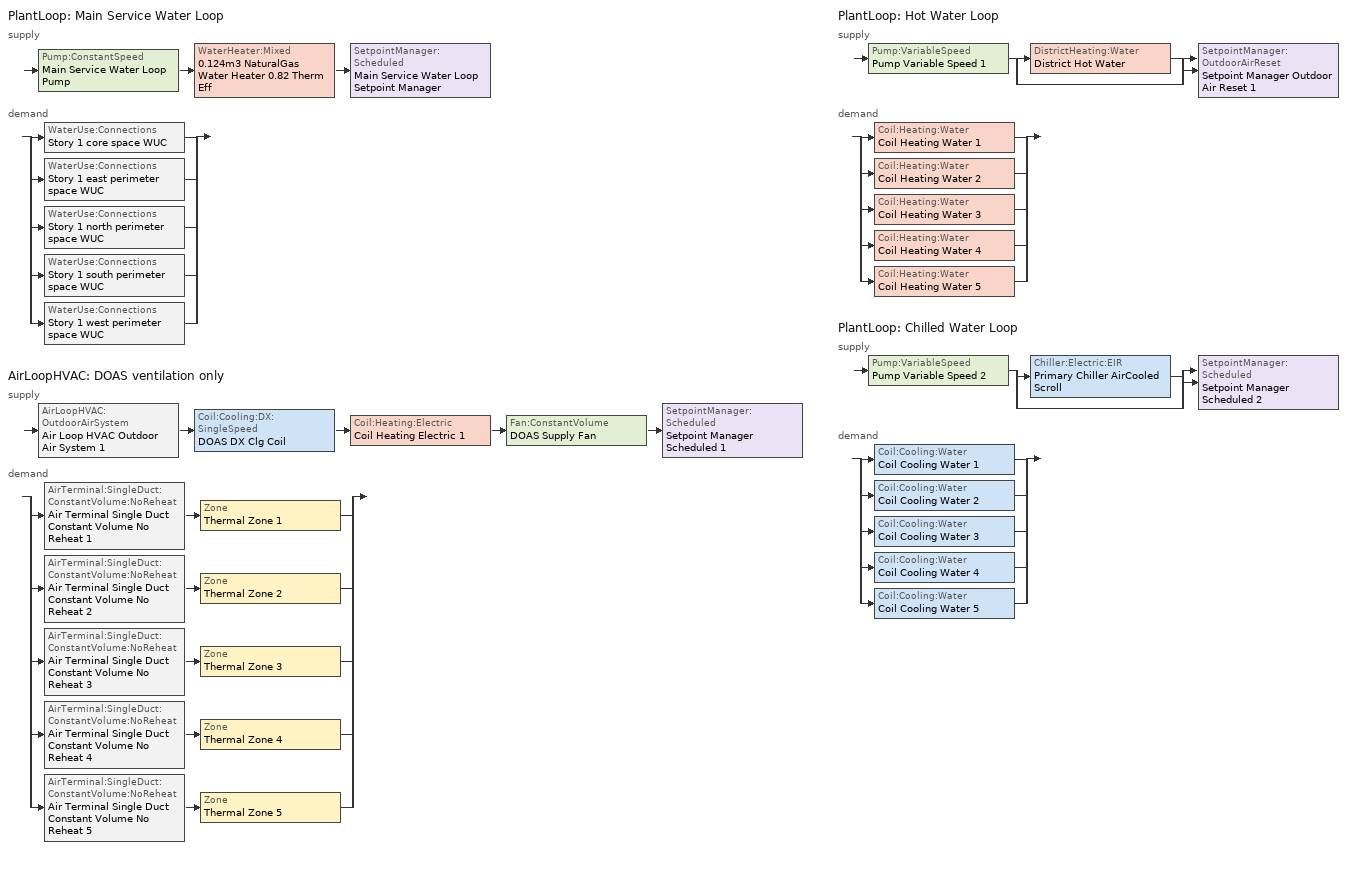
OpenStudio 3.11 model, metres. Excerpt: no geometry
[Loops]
PlantLoop 'Main Service Water Loop'
 supply: Pump:ConstantSpeed 'Main Service Water Loop Pump' > WaterHeater:Mixed '0.124m3 NaturalGas Water Heater 0.82 Therm Eff' > SetpointManager:Scheduled 'Main Service Water Loop Setpoint Manager'
 demand: split
  | WaterUse:Connections 'Story 1 core space WUC'
  | WaterUse:Connections 'Story 1 east perimeter space WUC'
  | WaterUse:Connections 'Story 1 north perimeter space WUC'
  | WaterUse:Connections 'Story 1 south perimeter space WUC'
  | WaterUse:Connections 'Story 1 west perimeter space WUC'
AirLoopHVAC 'DOAS ventilation only'
 supply: AirLoopHVAC:OutdoorAirSystem 'Air Loop HVAC Outdoor Air System 1' > Coil:Cooling:DX:SingleSpeed 'DOAS DX Clg Coil' > Coil:Heating:Electric 'Coil Heating Electric 1' > Fan:ConstantVolume 'DOAS Supply Fan' > SetpointManager:Scheduled 'Setpoint Manager Scheduled 1'
 demand: split
  | AirTerminal:SingleDuct:ConstantVolume:NoReheat 'Air Terminal Single Duct Constant Volume No Reheat 1' > Zone 'Thermal Zone 1'
  | AirTerminal:SingleDuct:ConstantVolume:NoReheat 'Air Terminal Single Duct Constant Volume No Reheat 2' > Zone 'Thermal Zone 2'
  | AirTerminal:SingleDuct:ConstantVolume:NoReheat 'Air Terminal Single Duct Constant Volume No Reheat 3' > Zone 'Thermal Zone 3'
  | AirTerminal:SingleDuct:ConstantVolume:NoReheat 'Air Terminal Single Duct Constant Volume No Reheat 4' > Zone 'Thermal Zone 4'
  | AirTerminal:SingleDuct:ConstantVolume:NoReheat 'Air Terminal Single Duct Constant Volume No Reheat 5' > Zone 'Thermal Zone 5'
PlantLoop 'Hot Water Loop'
 supply: Pump:VariableSpeed 'Pump Variable Speed 1' > split
  | DistrictHeating:Water 'District Hot Water'
  | bypass
  join > SetpointManager:OutdoorAirReset 'Setpoint Manager Outdoor Air Reset 1'
 demand: split
  | Coil:Heating:Water 'Coil Heating Water 1'
  | Coil:Heating:Water 'Coil Heating Water 2'
  | Coil:Heating:Water 'Coil Heating Water 3'
  | Coil:Heating:Water 'Coil Heating Water 4'
  | Coil:Heating:Water 'Coil Heating Water 5'
PlantLoop 'Chilled Water Loop'
 supply: Pump:VariableSpeed 'Pump Variable Speed 2' > split
  | Chiller:Electric:EIR 'Primary Chiller AirCooled Scroll'
  | bypass
  join > SetpointManager:Scheduled 'Setpoint Manager Scheduled 2'
 demand: split
  | Coil:Cooling:Water 'Coil Cooling Water 1'
  | Coil:Cooling:Water 'Coil Cooling Water 2'
  | Coil:Cooling:Water 'Coil Cooling Water 3'
  | Coil:Cooling:Water 'Coil Cooling Water 4'
  | Coil:Cooling:Water 'Coil Cooling Water 5'
[Sizing:Zone] Zone Cooling Design Supply Air Temperature Input Method=TemperatureDifference; Zone Cooling Design Supply Air Temperature {C}=14; Zone Cooling Design Supply Air Temperature Difference {deltaC}=11; Zone Heating Design Supply Air Temperature Input Method=TemperatureDifference; Zone Heating Design Supply Air Temperature {C}=40; Zone Heating Design Supply Air Temperature Difference {deltaC}=21; Zone Cooling Design Supply Air Humidity Ratio {kg-H2O/kg-air}=0.0085; Zone Heating Design Supply Air Humidity Ratio {kg-H2O/kg-air}=0.008; Zone Heating Sizing Factor=1.3; Zone Cooling Sizing Factor=1.1; Cooling Design Air Flow Method=DesignDay; Heating Design Air Flow Method=DesignDay; Account for Dedicated Outdoor Air System=Yes; Dedicated Outdoor Air System Control Strategy=NeutralSupplyAir; Dedicated Outdoor Air Low Setpoint Temperature for Design {C}=20; Dedicated Outdoor Air High Setpoint Temperature for Design {C}=20.1; Zone Load Sizing Method=Sensible Load Only No Latent Load; Zone Latent Cooling Design Supply Air Humidity Ratio Input Method=HumidityRatioDifference; Zone Cooling Design Supply Air Humidity Ratio Difference {kgWater/kgDryAir}=0.005; Zone Latent Heating Design Supply Air Humidity Ratio Input Method=HumidityRatioDifference; Zone Humidification Design Supply Air Humidity Ratio Difference {kgWater/kgDryAir}=0.005; Sizing Option=Coincident; Heating Coil Sizing Method=None; Maximum Heating Capacity To Cooling Load Sizing Ratio {W/W}=1
Thermal Zone 1; Thermal Zone 2; Thermal Zone 3; Thermal Zone 4; Thermal Zone 5
[Zone equipment]
Thermal Zone 1: Air Terminal Single Duct Constant Volume No Reheat 1, Zone HVAC Four Pipe Fan Coil 1
Thermal Zone 2: Air Terminal Single Duct Constant Volume No Reheat 2, Zone HVAC Four Pipe Fan Coil 2
Thermal Zone 3: Air Terminal Single Duct Constant Volume No Reheat 3, Zone HVAC Four Pipe Fan Coil 3
Thermal Zone 4: Air Terminal Single Duct Constant Volume No Reheat 4, Zone HVAC Four Pipe Fan Coil 4
Thermal Zone 5: Air Terminal Single Duct Constant Volume No Reheat 5, Zone HVAC Four Pipe Fan Coil 5
[PlantLoop] Glycol Concentration=0; Plant Loop Volume {m3}=Autocalculate; Load Distribution Scheme=Optimal
Name | Maximum Loop Temperature {C}
Main Service Water Loop | 60
Hot Water Loop; Chilled Water Loop
[Sizing:Plant] Sizing Option=NonCoincident; Zone Timesteps in Averaging Window=1; Coincident Sizing Factor Mode=None
Name | Loop Type | Design Loop Exit Temperature {C} | Loop Design Temperature Difference {deltaC}
Main Service Water Loop | Heating | 60 | 5
Hot Water Loop | Heating | 82 | 16
Chilled Water Loop | Cooling | 7 | 6
[SetpointManager:Scheduled] Control Variable=Temperature
Name | Schedule
Main Service Water Loop Setpoint Manager | SHW Temp 60.0C
Setpoint Manager Scheduled 1 | DOAS Neutral Supply Air Temp
Setpoint Manager Scheduled 2 | CHW Temp
[Pump:ConstantSpeed]
Main Service Water Loop Pump: Rated Flow Rate {m3/s}=autosize; Rated Pump Head {Pa}=179532; Rated Power Consumption {W}=autosize; Motor Efficiency=0.9; Fraction of Motor Inefficiencies to Fluid Stream=0; Pump Control Type=Intermittent; Design Power Sizing Method=PowerPerFlowPerPressure; Design Electric Power per Unit Flow Rate {W/(m3/s)}=348701.1; Design Shaft Power per Unit Flow Rate per Unit Head {W-s/m3-Pa}=1.28205
[WaterHeater:Mixed]
0.124m3 NaturalGas Water Heater 0.82 Therm Eff: Tank Volume {m3}=0.1239; Setpoint Temperature Schedule=SHW Temp 60.0C; Deadband Temperature Difference {deltaC}=2; Maximum Temperature Limit {C}=82.22; Heater Control Type=Cycle; Heater Maximum Capacity {W}=6473.8; Heater Fuel Type=NaturalGas; Heater Thermal Efficiency=0.82; Part Load Factor Curve=SWH-EFFFPLR-NECB2011; Off Cycle Parasitic Fuel Consumption Rate {W}=24.0769; Off Cycle Parasitic Fuel Type=NaturalGas; Off Cycle Parasitic Heat Fraction to Tank=0.8; On Cycle Parasitic Fuel Consumption Rate {W}=24.0769; On Cycle Parasitic Fuel Type=NaturalGas; On Cycle Parasitic Heat Fraction to Tank=0; Ambient Temperature Indicator=Schedule; Ambient Temperature Schedule=SHW Ambient Temp 22C; Off Cycle Loss Coefficient to Ambient Temperature {W/K}=4.48063; On Cycle Loss Coefficient to Ambient Temperature {W/K}=4.48063; Use Side Effectiveness=1; Source Side Effectiveness=1; Use Side Design Flow Rate {m3/s}=autosize; Source Side Design Flow Rate {m3/s}=autosize; Indirect Water Heating Recovery Time {hr}=1.5; Source Side Flow Control Mode=IndirectHeatPrimarySetpoint
[WaterHeater:Sizing]
0.124m3 NaturalGas Water Heater 0.82 Therm Eff: Design Mode=PeakDraw; Time Storage Can Meet Peak Draw {hr}=0.538503; Time for Tank Recovery {hr}=0; Nominal Tank Volume for Autosizing Plant Connections {m3}=1
[WaterUse:Connections] Drain Water Heat Exchanger Type=None; Drain Water Heat Exchanger Destination=Plant
Name | Water Use Equipment Name 1
Story 1 core space WUC | Story 1 core space
Story 1 east perimeter space WUC | Story 1 east perimeter space
Story 1 north perimeter space WUC | Story 1 north perimeter space
Story 1 south perimeter space WUC | Story 1 south perimeter space
Story 1 west perimeter space WUC | Story 1 west perimeter space
[AirLoopHVAC]
DOAS ventilation only: Availability Schedule=Always On Discrete; Design Supply Air Flow Rate {m3/s}=autosize; Design Return Air Flow Fraction of Supply Air Flow=1
[Sizing:System]
DOAS ventilation only: Type of Load to Size On=VentilationRequirement; Design Outdoor Air Flow Rate {m3/s}=Autosize; Central Heating Maximum System Air Flow Ratio=1; Preheat Design Temperature {C}=7; Preheat Design Humidity Ratio {kg-H2O/kg-Air}=0.008; Precool Design Temperature {C}=13; Precool Design Humidity Ratio {kg-H2O/kg-Air}=0.008; Central Cooling Design Supply Air Temperature {C}=13; Central Heating Design Supply Air Temperature {C}=43; Sizing Option=NonCoincident; 100% Outdoor Air in Cooling=Yes; 100% Outdoor Air in Heating=Yes; Central Cooling Design Supply Air Humidity Ratio {kg-H2O/kg-Air}=0.0085; Central Heating Design Supply Air Humidity Ratio {kg-H2O/kg-Air}=0.008; Cooling Design Air Flow Method=DesignDay; Cooling Design Air Flow Rate {m3/s}=0; Heating Design Air Flow Method=DesignDay; Heating Design Air Flow Rate {m3/s}=0; System Outdoor Air Method=ZoneSum; Zone Maximum Outdoor Air Fraction=1; Cooling Supply Air Flow Rate Per Floor Area {m3/s-m2}=0.00996765; Cooling Fraction of Autosized Cooling Supply Air Flow Rate=1; Cooling Supply Air Flow Rate Per Unit Cooling Capacity {m3/s-W}=3.94755e-05; Heating Supply Air Flow Rate Per Floor Area {m3/s-m2}=0.00996765; Heating Fraction of Autosized Heating Supply Air Flow Rate=1; Heating Fraction of Autosized Cooling Supply Air Flow Rate=1; Heating Supply Air Flow Rate Per Unit Heating Capacity {m3/s-W}=3.15882e-05; Cooling Design Capacity Method=CoolingDesignCapacity; Cooling Design Capacity {W}=autosize; Cooling Design Capacity Per Floor Area {W/m2}=234.7; Fraction of Autosized Cooling Design Capacity=1; Heating Design Capacity Method=HeatingDesignCapacity; Heating Design Capacity {W}=autosize; Heating Design Capacity Per Floor Area {W/m2}=157; Fraction of Autosized Heating Design Capacity=1; Central Cooling Capacity Control Method=OnOff; Occupant Diversity=autosize; Heating Coil Sizing Method=None; Maximum Heating Capacity To Cooling Capacity Sizing Ratio {W/W}=1
[Fan:ConstantVolume] Availability Schedule=Always On Discrete; Maximum Flow Rate {m3/s}=AutoSize
DOAS Supply Fan; Fan Constant Volume 1; Fan Constant Volume 2; Fan Constant Volume 3; Fan Constant Volume 4; Fan Constant Volume 5
[Coil:Heating:Electric]
Coil Heating Electric 1: Availability Schedule=Always On Discrete
[Coil:Cooling:DX:SingleSpeed]
DOAS DX Clg Coil: Availability Schedule=Always On Discrete; Rated Total Cooling Capacity {W}=autosize; Rated Sensible Heat Ratio=autosize; Rated COP {W/W}=3; Rated Air Flow Rate {m3/s}=autosize; Rated Evaporator Fan Power Per Volume Flow Rate 2017 {W/(m3/s)}=773.3; Rated Evaporator Fan Power Per Volume Flow Rate 2023 {W/(m3/s)}=934.4; Total Cooling Capacity Function of Temperature Curve=DXCOOL-NECB2011-REF-CAPFT; Total Cooling Capacity Function of Flow Fraction Curve=DXCOOL-NECB2011-REF-CAPFFLOW; Energy Input Ratio Function of Temperature Curve=DXCOOL-NECB2011-REF-COOLEIRFT; Energy Input Ratio Function of Flow Fraction Curve=DXCOOL-NECB2011-REF-EIRFFLOW; Part Load Fraction Correlation Curve=DXCOOL-NECB2011-REF-COOLPLFFPLR; Minimum Outdoor Dry-Bulb Temperature for Compressor Operation {C}=-25; Nominal Time for Condensate Removal to Begin {s}=0; Ratio of Initial Moisture Evaporation Rate and Steady State Latent Capacity=0; Maximum Cycling Rate {cycles/hr}=0; Latent Capacity Time Constant {s}=0; Condenser Type=AirCooled; Evaporative Condenser Effectiveness=0.9; Evaporative Condenser Air Flow Rate {m3/s}=autosize; Evaporative Condenser Pump Rated Power Consumption {W}=autosize; Crankcase Heater Capacity {W}=0; Maximum Outdoor Dry-Bulb Temperature for Crankcase Heater Operation {C}=10; Basin Heater Capacity {W/K}=0; Basin Heater Setpoint Temperature {C}=2
[Controller:OutdoorAir]
Controller Outdoor Air 1: Minimum Outdoor Air Flow Rate {m3/s}=autosize; Maximum Outdoor Air Flow Rate {m3/s}=Autosize; Economizer Control Type=NoEconomizer; Economizer Control Action Type=ModulateFlow; Economizer Maximum Limit Dry-Bulb Temperature {C}=28; Economizer Maximum Limit Enthalpy {J/kg}=64000; Economizer Minimum Limit Dry-Bulb Temperature {C}=-100; Lockout Type=NoLockout; Minimum Limit Type=FixedMinimum; Controller Mechanical Ventilation=Controller Mechanical Ventilation 1; High Humidity Control=No; High Humidity Outdoor Air Flow Ratio=1; Control High Indoor Humidity Based on Outdoor Humidity Ratio=Yes; Heat Recovery Bypass Control Type=BypassWhenWithinEconomizerLimits; Economizer Operation Staging=InterlockedWithMechanicalCooling
[Controller:MechanicalVentilation]
Controller Mechanical Ventilation 1: Availability Schedule=Always On Discrete; System Outdoor Air Method=ZoneSum
[AirLoopHVAC:OutdoorAirSystem]
Air Loop HVAC Outdoor Air System 1: Controller=Controller Outdoor Air 1
[AirTerminal:SingleDuct:ConstantVolume:NoReheat] Availability Schedule=Always On Discrete; Maximum Air Flow Rate {m3/s}=AutoSize
Air Terminal Single Duct Constant Volume No Reheat 1; Air Terminal Single Duct Constant Volume No Reheat 2; Air Terminal Single Duct Constant Volume No Reheat 3; Air Terminal Single Duct Constant Volume No Reheat 4; Air Terminal Single Duct Constant Volume No Reheat 5
[Pump:VariableSpeed] Pump Control Type=Intermittent; Skin Loss Radiative Fraction=0.5; Design Power Sizing Method=PowerPerFlowPerPressure; Design Electric Power per Unit Flow Rate {W/(m3/s)}=348701.1; Design Shaft Power per Unit Flow Rate per Unit Head {W-s/m3-Pa}=1.28205; Design Minimum Flow Rate Fraction=0
Pump Variable Speed 1; Pump Variable Speed 2
[DistrictHeating:Water]
District Hot Water: Nominal Capacity {W}=autosize; Capacity Fraction Schedule=Always On Continuous
[SetpointManager:OutdoorAirReset]
Setpoint Manager Outdoor Air Reset 1: Control Variable=Temperature; Setpoint at Outdoor Low Temperature {C}=82; Outdoor Low Temperature {C}=-16; Setpoint at Outdoor High Temperature {C}=60; Outdoor High Temperature {C}=0
[Chiller:Electric:EIR]
Primary Chiller AirCooled Scroll: Reference Capacity {W}=Autosize; Reference COP {W/W}=5.5; Reference Chilled Water Flow Rate {m3/s}=Autosize; Cooling Capacity Function of Temperature Curve=Curve Biquadratic 1; Electric Input to Cooling Output Ratio Function of Temperature Curve=Curve Biquadratic 2; Electric Input to Cooling Output Ratio Function of Part Load Ratio Curve=Curve Quadratic 1; Condenser Type=AirCooled; Design Heat Recovery Water Flow Rate {m3/s}=Autosize; Basin Heater Setpoint Temperature {C}=10; Condenser Heat Recovery Relative Capacity Fraction=1; Condenser Flow Control=ConstantFlow; Condenser Minimum Flow Fraction=0.2; Thermosiphon Minimum Temperature Difference=0
[Coil:Heating:Water] Availability Schedule=Always On Discrete
Coil Heating Water 1; Coil Heating Water 2; Coil Heating Water 3; Coil Heating Water 4; Coil Heating Water 5
[Coil:Cooling:Water] Availability Schedule=Always On Discrete
Coil Cooling Water 1; Coil Cooling Water 2; Coil Cooling Water 3; Coil Cooling Water 4; Coil Cooling Water 5
[Controller:WaterCoil]
Name | Water Coil | Action
Controller Water Coil 1 | Coil Heating Water 1 | Normal
Controller Water Coil 2 | Coil Cooling Water 1 | Reverse
Controller Water Coil 3 | Coil Heating Water 2 | Normal
Controller Water Coil 4 | Coil Cooling Water 2 | Reverse
Controller Water Coil 5 | Coil Heating Water 3 | Normal
Controller Water Coil 6 | Coil Cooling Water 3 | Reverse
Controller Water Coil 7 | Coil Heating Water 4 | Normal
Controller Water Coil 8 | Coil Cooling Water 4 | Reverse
Controller Water Coil 9 | Coil Heating Water 5 | Normal
Controller Water Coil 10 | Coil Cooling Water 5 | Reverse
[ZoneHVAC:FourPipeFanCoil] Availability Schedule=Always On Discrete; Capacity Control Method=ConstantFanVariableFlow; Maximum Supply Air Flow Rate {m3/s}=autosize; Maximum Outdoor Air Flow Rate {m3/s}=autosize; Maximum Cold Water Flow Rate {m3/s}=autosize; Maximum Hot Water Flow Rate {m3/s}=autosize; Minimum Supply Air Temperature in Cooling Mode {C}=autosize; Maximum Supply Air Temperature in Heating Mode {C}=autosize
Name | Supply Air Fan | Cooling Coil | Heating Coil
Zone HVAC Four Pipe Fan Coil 1 | Fan Constant Volume 1 | Coil Cooling Water 1 | Coil Heating Water 1
Zone HVAC Four Pipe Fan Coil 2 | Fan Constant Volume 2 | Coil Cooling Water 2 | Coil Heating Water 2
Zone HVAC Four Pipe Fan Coil 3 | Fan Constant Volume 3 | Coil Cooling Water 3 | Coil Heating Water 3
Zone HVAC Four Pipe Fan Coil 4 | Fan Constant Volume 4 | Coil Cooling Water 4 | Coil Heating Water 4
Zone HVAC Four Pipe Fan Coil 5 | Fan Constant Volume 5 | Coil Cooling Water 5 | Coil Heating Water 5
[Schedule:Constant] Value=1
Always On Discrete; Always On Continuous
[Schedule:Ruleset]
Name | Default Day Schedule
SHW Temp 60.0C | SHW Temp 60.0C Default
SHW Ambient Temp 22C | SHW Ambient Temp 22C Default
DOAS Neutral Supply Air Temp | DOAS Neutral Supply Air Temp Default
CHW Temp | CHW Temp Default
[Schedule:Day]
SHW Temp 60.0C Default: 24, 0, 60
SHW Ambient Temp 22C Default: 24, 0, 22
DOAS Neutral Supply Air Temp Default: 24, 0, 20
CHW Temp Default: 24, 0, 7
[Curve:Cubic] Maximum Value of x=1
Name | Coefficient1 Constant | Coefficient2 x | Coefficient3 x**2 | Coefficient4 x**3 | Minimum Value of x
SWH-EFFFPLR-NECB2011 | 0.7576 | 1.0071 | -1.4443 | 0.6844 | 0
DXCOOL-NECB2011-REF-COOLPLFFPLR | 0.0277 | 4.9151 | -8.184 | 4.2702 | 0.7
[Curve:Biquadratic] Minimum Value of y=24
Name | Coefficient1 Constant | Coefficient2 x | Coefficient3 x**2 | Coefficient4 y | Coefficient5 y**2 | Coefficient6 x*y | Minimum Value of x | Maximum Value of x | Maximum Value of y
DXCOOL-NECB2011-REF-CAPFT | 0.867905 | 0.0142459 | 0.000554364 | -0.00755748 | 3.3048e-05 | -0.000191808 | 13 | 24 | 46
DXCOOL-NECB2011-REF-COOLEIRFT | 0.116936 | 0.0284933 | -0.000411156 | 0.0214108 | 0.000161028 | -0.000679104 | 13 | 24 | 46
Curve Biquadratic 1 | 1.02152 | 0.0370359 | 0.000233248 | -0.00389405 | -6.52536e-05 | -0.000268045 | 5 | 10 | 35
Curve Biquadratic 2 | 0.701769 | -0.00452016 | 0.00053311 | -0.00549821 | 0.000544579 | -0.000729032 | 5 | 10 | 35
[Curve:Quadratic] Minimum Value of x=0; Maximum Value of x=1
Name | Coefficient1 Constant | Coefficient2 x | Coefficient3 x**2
DXCOOL-NECB2011-REF-CAPFFLOW; DXCOOL-NECB2011-REF-EIRFFLOW | 1 | 0 | 0
Curve Quadratic 1 | 0.0636912 | 0.584888 | 0.352803
